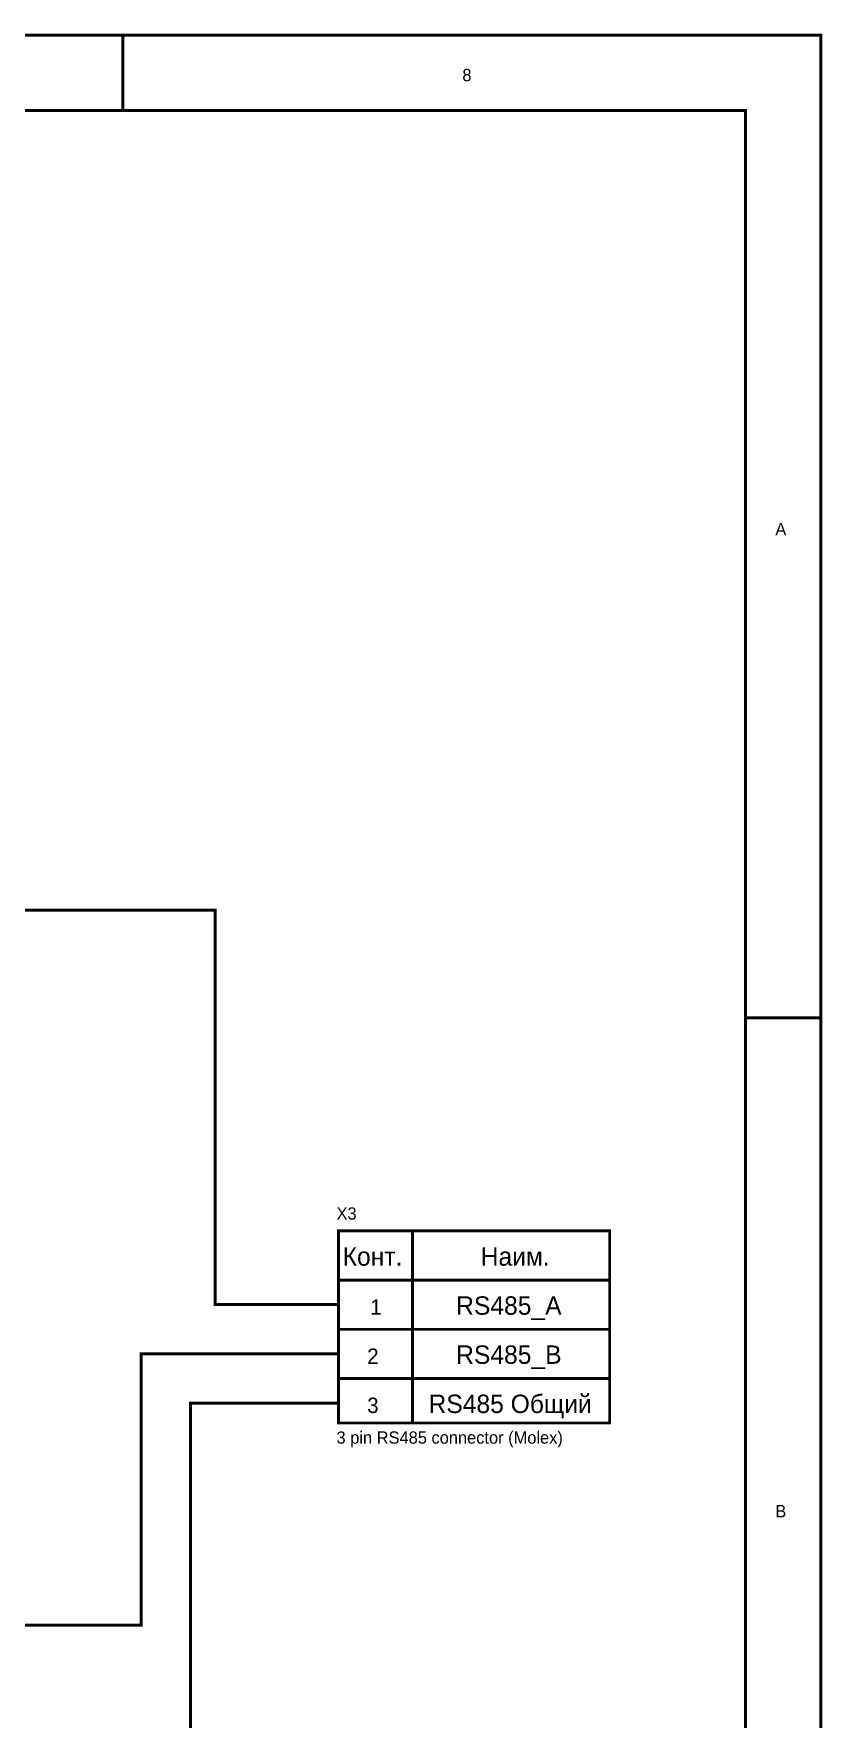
# Model space of a CAD drawing. Header units: millimetres. Extents: x 0 to 567, y 0 to 399.
# Drawn here: x 486.5 to 566.5, y 227.9 to 398.9 of the extents above; entities that cross this region are included whole.
import ezdxf

# ---------------------------------------------------------------- set-up
doc = ezdxf.new("R2010")
doc.units = ezdxf.units.MM
doc.layers.add('Sheet', color=255, linetype='Continuous')

msp = doc.modelspace()

# ---------------------------------------------------------------- linework, layer by layer
at = {"layer": 'Sheet'}
for points, const_width in [([(0.08, 398.78), (566.36, 398.78), (566.36, 0), (0.08, 0), (0.08, 398.78)], 0.3), ([(0.08, 398.78), (0.08, 0), (566.36, 0), (566.36, 398.78), (0.08, 398.78), (0.08, 398.78)], 0.0991), ([(7.7, 391.15), (558.74, 391.15), (558.74, 7.61), (7.7, 7.61), (7.7, 391.15)], 0.3), ([(7.7, 391.15), (7.7, 7.61), (558.74, 7.61), (558.74, 391.15), (7.7, 391.15), (7.7, 391.15)], 0.0991), ([(517.44, 277.49), (524.95, 277.49), (524.95, 257.99), (517.44, 257.99), (517.44, 277.49)], 0.3), ([(524.95, 277.49), (544.95, 277.49), (544.95, 257.99), (524.95, 257.99), (524.95, 277.49)], 0.3)]:
    msp.add_lwpolyline(points, close=True, dxfattribs=dict(at, const_width=const_width))
at = {"layer": 'Sheet', "const_width": 0.3}
for points in [[(495.58, 398.78), (495.58, 391.15)], [(566.36, 398.78), (558.74, 398.78)], [(566.36, 398.78), (566.36, 391.15)], [(512.44, 270), (504.95, 270), (504.95, 310), (477.45, 310), (477.45, 317.49)], [(566.36, 299.08), (558.74, 299.08)], [(544.95, 272.49), (517.44, 272.49)], [(517.44, 270), (512.44, 270)], [(544.95, 267.49), (517.44, 267.49)], [(512.44, 265), (497.45, 265), (497.45, 237.49), (477.45, 237.49), (477.45, 245)], [(517.44, 265), (512.44, 265)], [(544.95, 262.49), (517.44, 262.49)], [(512.44, 260), (502.44, 260), (502.44, 157.5), (477.45, 157.5), (477.45, 164.99)], [(517.44, 260), (512.44, 260)]]:
    msp.add_lwpolyline(points, dxfattribs=at)

# ---------------------------------------------------------------- texts
at = {"layer": 'Sheet'}
for s, height, p in [('8', 1.25, (530.01, 394.11)), ('A', 1.25, (561.75, 348.04)), ('X3', 1.245, (517.25, 278.62)), ('Конт.', 1.868, (517.87, 273.95)), ('Наим.', 1.868, (531.87, 273.95)), ('1', 1.56, (520.67, 268.97)), ('RS485_A', 1.868, (529.38, 268.97)), ('2', 1.56, (520.36, 263.99)), ('RS485_B', 1.868, (529.38, 263.99)), ('3', 1.56, (520.36, 259)), ('RS485 Общий', 1.8678, (526.58, 259)), ('3 pin RS485 connector (Molex)', 1.2452, (517.25, 255.89)), ('B', 1.25, (561.75, 248.42))]:
    msp.add_text(s, height=height, dxfattribs=at).set_placement(p)

doc.saveas('drawing.dxf')
